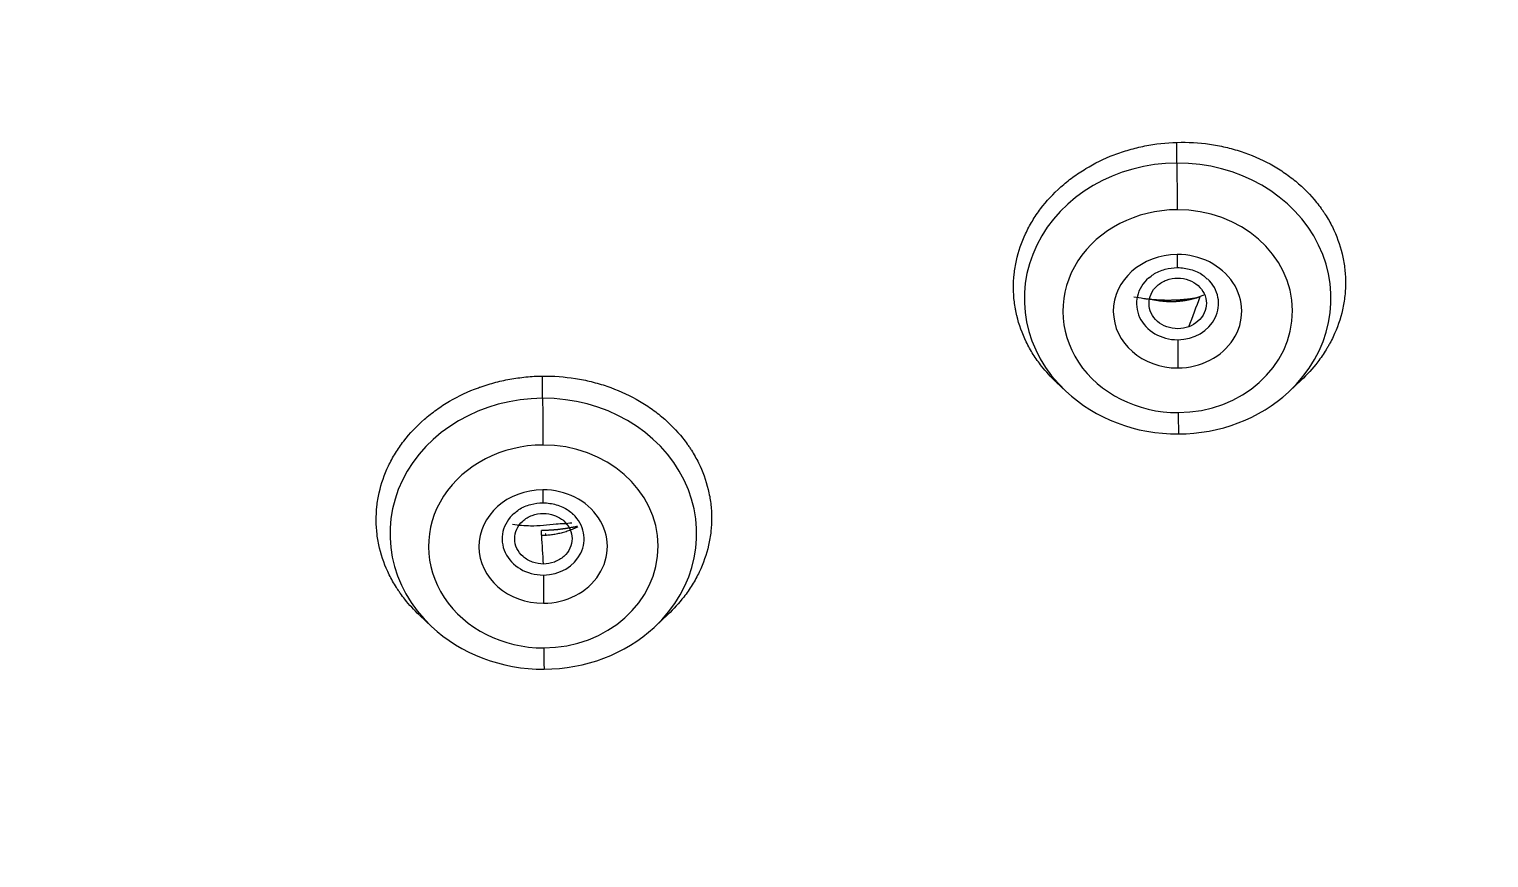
# Model space of a CAD drawing. Header units: millimetres. Extents: x 11618 to 13994, y -5897 to -2537.
# Drawn here: x 12377.7 to 12395.49, y -4007.17 to -3997.07 of the extents above; entities that cross this region are included whole.
import ezdxf

# ---------------------------------------------------------------- set-up
doc = ezdxf.new("R2010")
doc.units = ezdxf.units.MM
doc.layers.add('DIM', color=3, linetype='Continuous', lineweight=13)
doc.styles.get("Standard").update_dxf_attribs({"font": 'arial.ttf'})
doc.dimstyles.get("Standard").update_dxf_attribs({"dimtxt": 0.18, "dimasz": 0.18, "dimexe": 0.18, "dimexo": 0.0625, "dimgap": 0.09, "dimtad": 0, "dimtih": 1, "dimtoh": 1, "dimdec": 1, "dimdsep": 46, "dimtxsty": 'Standard', "dimcen": 0.09, "dimadec": 0, "dimazin": 0, "dimtfac": 1, "dimtdec": 1, "dimtofl": 0, "dimtmove": 0, "dimatfit": 3, "dimfxl": 1, "dimtolj": 1, "dimtzin": 0, "dimarcsym": 0})

# ---------------------------------------------------------------- blocks, each defined once
blk = doc.blocks.new('*D7')
at = {"layer": 'Defpoints', "color": 0, "transparency": 16777216}
for p in [(12331.318, -3489.71), (12736.437, -5533.88), (12816.946, -5533.88)]:
    blk.add_point(p, dxfattribs=at)
at = {"layer": 'DIM', "color": 0, "lineweight": -2, "transparency": 16777216}
for p, q in [((12331.381, -3489.71), (12817.126, -3489.71)), ((12816.946, -3507.71), (12816.946, -4494.996)), ((12816.946, -5515.88), (12816.946, -4528.595)), ((12736.499, -5533.88), (12817.126, -5533.88))]:
    blk.add_line(p, q, dxfattribs=at)
at = {"layer": 'DIM', "color": 0, "transparency": 16777216}
for points in [[(12813.946, -3507.71), (12819.946, -3507.71), (12816.946, -3489.71)], [(12813.946, -5515.88), (12819.946, -5515.88), (12816.946, -5533.88)]]:
    blk.add_solid(points, dxfattribs=at)
at = {"layer": 'DIM', "color": 3, "transparency": 16777216, "insert": (12816.946, -4511.795), "char_height": 18, "attachment_point": 5}
blk.add_mtext('\\A1;(2280)', dxfattribs=at)

msp = doc.modelspace()

# ---------------------------------------------------------------- linework, layer by layer
at = {"linetype": 'Continuous', "lineweight": 13}
for p, q in [((12391.692, -3998.698), (12391.692, -3998.446)), ((12383.957, -4001.565), (12383.957, -4001.294))]:
    msp.add_line(p, q, dxfattribs=at)
at = {"linetype": 'Continuous', "lineweight": 18}
for p, q in [((12390.219, -4001.367), (12390.338, -4001.479)), ((12393.064, -4001.479), (12393.206, -4001.345)), ((12382.455, -4004.207), (12382.603, -4004.346)), ((12385.33, -4004.346), (12385.485, -4004.2))]:
    msp.add_line(p, q, dxfattribs=at)
at = {"linetype": 'Continuous', "lineweight": 13}
for centre, major_axis, ratio, start_param, end_param in [((12391.701, -4000.349), (-1.87, 0), 0.882948, 4.717224, 7.037094), ((12391.701, -4000.349), (-1.87, 0), 0.882948, 2.377964, 4.717224), ((12391.694, -3999.032), (0.002, -0.5), 0.00227, 3.979346, 5.201076), ((12391.701, -4000.503), (1.4, 0), 0.882948, 1.575631, 4.717224), ((12391.701, -4000.503), (1.4, 0), 0.882948, 4.717224, 7.858816), ((12391.699, -4000.504), (-0.783, 0), 0.882948, 4.717224, 7.858816), ((12391.699, -4000.504), (-0.783, 0), 0.882948, 1.575631, 4.717224), ((12391.695, -3999.672), (0.001, -0.3), 0.00227, 5.201076, 6.276176), ((12391.703, -4001.055), (-0.001, 0.3), 0.00227, 0.828524, 2.059484), ((12383.966, -4003.216), (-1.87, 0), 0.882948, 4.717224, 7.037094), ((12383.966, -4003.216), (-1.87, 0), 0.882948, 2.377964, 4.717224), ((12383.96, -4001.9), (0.002, -0.5), 0.00227, 3.979346, 5.201076), ((12391.708, -4001.504), (-0.002, 0.5), 0.00227, 2.059484, 3.281214), ((12383.966, -4003.371), (1.4, 0), 0.882948, 1.575631, 4.717224), ((12383.966, -4003.371), (1.4, 0), 0.882948, 4.717224, 7.858816), ((12383.964, -4003.372), (-0.783, 0), 0.882948, 4.717224, 7.858816), ((12383.964, -4003.372), (-0.783, 0), 0.882948, 1.575631, 4.717224), ((12383.96, -4002.54), (0.001, -0.3), 0.00227, 5.201076, 6.276176), ((12384.051, -4004.21), (-0.056, 0.998), 0.020931, 0.008898, 0.223021), ((12383.968, -4003.922), (-0.001, 0.3), 0.00227, 0.828524, 2.059484), ((12383.973, -4004.372), (-0.002, 0.5), 0.00227, 2.059484, 3.281214)]:
    msp.add_ellipse(centre, major_axis=major_axis, ratio=ratio, start_param=start_param, end_param=end_param, dxfattribs=at)
at = {"linetype": 'Continuous', "lineweight": 18}
for centre, major_axis, start_param, end_param in [((12391.699, -4000.41), (0.5, 0), 2.349395, 4.717224), ((12391.699, -4000.41), (0.5, 0), 4.717224, 7.03081), ((12391.701, -4000.349), (-1.87, 0), 0.753908, 1.575631), ((12391.701, -4000.349), (-1.87, 0), 1.575631, 2.377964), ((12383.964, -4003.278), (0.5, 0), 2.349395, 4.717224), ((12383.964, -4003.278), (0.5, 0), 4.717224, 7.03081), ((12383.966, -4003.216), (-1.87, 0), 0.753908, 1.575631), ((12383.966, -4003.216), (-1.87, 0), 1.575631, 2.377964)]:
    msp.add_ellipse(centre, major_axis=major_axis, ratio=0.882948, start_param=start_param, end_param=end_param, dxfattribs=at)
for points, knots in [([(12390.217, -4001.365), (12390.154, -4001.305), (12390.095, -4001.242), (12390.023, -4001.151), (12390.006, -4001.127), (12389.972, -4001.08), (12389.955, -4001.055), (12389.908, -4000.981), (12389.88, -4000.93), (12389.804, -4000.775), (12389.766, -4000.669), (12389.736, -4000.544), (12389.733, -4000.53), (12389.727, -4000.502), (12389.724, -4000.488), (12389.717, -4000.446), (12389.713, -4000.418), (12389.702, -4000.334), (12389.695, -4000.222), (12389.701, -4000.11), (12389.71, -4000.025), (12389.714, -3999.997), (12389.723, -3999.941), (12389.728, -3999.913), (12389.76, -3999.773), (12389.797, -3999.664), (12389.871, -3999.507), (12389.898, -3999.455), (12389.944, -3999.379), (12389.96, -3999.354), (12389.994, -3999.304), (12390.011, -3999.28), (12390.102, -3999.161), (12390.184, -3999.072), (12390.299, -3998.969), (12390.323, -3998.949), (12390.371, -3998.909), (12390.396, -3998.89), (12390.472, -3998.834), (12390.525, -3998.799), (12390.687, -3998.701), (12390.802, -3998.645), (12390.955, -3998.586), (12390.986, -3998.575), (12391.048, -3998.555), (12391.079, -3998.545), (12391.173, -3998.518), (12391.236, -3998.502), (12391.428, -3998.464), (12391.559, -3998.449), (12391.692, -3998.446)], [0, 0, 0, 0, 0.062094, 0.062094, 0.08341, 0.08341, 0.104726, 0.104726, 0.147358, 0.147358, 0.232622, 0.232622, 0.24328, 0.24328, 0.253938, 0.253938, 0.275254, 0.275254, 0.317886, 0.360518, 0.360518, 0.381835, 0.381835, 0.403151, 0.403151, 0.488415, 0.488415, 0.531047, 0.531047, 0.552363, 0.552363, 0.573679, 0.573679, 0.658943, 0.658943, 0.680259, 0.680259, 0.701575, 0.701575, 0.744207, 0.744207, 0.829472, 0.829472, 0.850788, 0.850788, 0.872104, 0.872104, 0.914736, 0.914736, 1, 1, 1, 1]), ([(12391.692, -3998.446), (12391.826, -3998.442), (12391.959, -3998.449), (12392.154, -3998.477), (12392.219, -3998.489), (12392.315, -3998.511), (12392.346, -3998.519), (12392.41, -3998.537), (12392.442, -3998.547), (12392.597, -3998.598), (12392.715, -3998.649), (12392.883, -3998.739), (12392.937, -3998.772), (12393.015, -3998.825), (12393.041, -3998.843), (12393.091, -3998.881), (12393.116, -3998.9), (12393.235, -3998.998), (12393.32, -3999.085), (12393.414, -3999.202), (12393.432, -3999.226), (12393.458, -3999.262), (12393.467, -3999.274), (12393.484, -3999.299), (12393.525, -3999.361), (12393.561, -3999.425), (12393.639, -3999.582), (12393.678, -3999.69), (12393.712, -3999.831), (12393.718, -3999.859), (12393.729, -3999.916), (12393.733, -3999.944), (12393.743, -4000.029), (12393.751, -4000.143), (12393.745, -4000.258), (12393.736, -4000.344), (12393.732, -4000.372), (12393.722, -4000.43), (12393.717, -4000.458), (12393.685, -4000.599), (12393.647, -4000.709), (12393.584, -4000.842), (12393.564, -4000.882), (12393.542, -4000.921), (12393.527, -4000.947), (12393.519, -4000.96), (12393.48, -4001.024), (12393.445, -4001.074), (12393.348, -4001.201), (12393.281, -4001.275), (12393.207, -4001.344)], [0, 0, 0, 0, 0.084627, 0.084627, 0.126941, 0.126941, 0.148098, 0.148098, 0.169255, 0.169255, 0.253882, 0.253882, 0.296196, 0.296196, 0.317353, 0.317353, 0.33851, 0.33851, 0.423137, 0.423137, 0.444294, 0.444294, 0.454872, 0.454872, 0.465451, 0.507765, 0.507765, 0.592392, 0.592392, 0.613549, 0.613549, 0.634706, 0.634706, 0.677019, 0.719333, 0.719333, 0.74049, 0.74049, 0.761647, 0.761647, 0.846274, 0.846274, 0.867431, 0.87801, 0.87801, 0.888588, 0.888588, 0.930902, 0.930902, 1, 1, 1, 1]), ([(12391.351, -4000.102), (12391.367, -4000.085), (12391.419, -4000.037), (12391.543, -3999.987), (12391.644, -3999.973), (12391.696, -3999.972)], [0, 0, 0, 0, 0.206446, 0.623832, 1, 1, 1, 1]), ([(12391.696, -3999.972), (12391.754, -3999.973), (12391.862, -3999.988), (12391.992, -4000.045), (12392.045, -4000.095), (12392.06, -4000.114)], [0, 0, 0, 0, 0.388964, 0.792604, 1, 1, 1, 1]), ([(12391.975, -4000.326), (12391.971, -4000.327), (12391.962, -4000.331), (12391.95, -4000.335), (12391.937, -4000.339), (12391.924, -4000.343), (12391.911, -4000.347), (12391.898, -4000.351), (12391.884, -4000.355), (12391.871, -4000.358), (12391.857, -4000.362), (12391.843, -4000.365), (12391.83, -4000.368), (12391.816, -4000.371), (12391.801, -4000.373), (12391.787, -4000.376), (12391.773, -4000.378), (12391.758, -4000.38), (12391.744, -4000.382), (12391.729, -4000.383), (12391.714, -4000.385), (12391.699, -4000.386), (12391.684, -4000.387), (12391.669, -4000.388), (12391.654, -4000.389), (12391.639, -4000.389), (12391.624, -4000.389), (12391.609, -4000.389), (12391.593, -4000.389), (12391.578, -4000.388), (12391.562, -4000.387), (12391.547, -4000.386), (12391.531, -4000.385), (12391.516, -4000.383), (12391.5, -4000.382), (12391.485, -4000.38), (12391.469, -4000.377), (12391.454, -4000.375), (12391.438, -4000.372), (12391.423, -4000.369), (12391.413, -4000.367), (12391.407, -4000.366), (12391.407, -4000.366)], [0, 0, 0, 0, 0.02325, 0.046661, 0.070229, 0.09395, 0.11782, 0.141836, 0.165995, 0.190294, 0.214728, 0.239296, 0.263994, 0.28882, 0.313771, 0.338845, 0.36404, 0.389354, 0.414784, 0.440331, 0.465992, 0.491766, 0.517652, 0.543651, 0.569762, 0.595984, 0.622314, 0.648748, 0.67528, 0.701906, 0.728621, 0.755419, 0.782297, 0.809249, 0.83627, 0.863355, 0.8905, 0.917701, 0.944952, 0.972249, 0.999588, 1, 1, 1, 1]), ([(12382.453, -4004.205), (12382.39, -4004.145), (12382.331, -4004.082), (12382.259, -4003.992), (12382.232, -4003.956), (12382.207, -4003.919), (12382.19, -4003.894), (12382.182, -4003.882), (12382.142, -4003.819), (12382.113, -4003.768), (12382.036, -4003.612), (12381.997, -4003.504), (12381.963, -4003.365), (12381.957, -4003.337), (12381.947, -4003.28), (12381.943, -4003.252), (12381.932, -4003.167), (12381.925, -4003.055), (12381.931, -4002.942), (12381.94, -4002.857), (12381.944, -4002.829), (12381.953, -4002.772), (12381.959, -4002.744), (12381.99, -4002.603), (12382.028, -4002.495), (12382.103, -4002.337), (12382.131, -4002.285), (12382.178, -4002.209), (12382.194, -4002.184), (12382.229, -4002.135), (12382.246, -4002.11), (12382.338, -4001.991), (12382.421, -4001.903), (12382.539, -4001.801), (12382.563, -4001.781), (12382.612, -4001.742), (12382.638, -4001.723), (12382.715, -4001.667), (12382.768, -4001.633), (12382.934, -4001.537), (12383.051, -4001.482), (12383.19, -4001.43), (12383.206, -4001.425), (12383.237, -4001.414), (12383.284, -4001.399), (12383.332, -4001.385), (12383.428, -4001.359), (12383.557, -4001.33), (12383.688, -4001.312), (12383.788, -4001.302), (12383.822, -4001.299), (12383.889, -4001.296), (12383.923, -4001.295), (12383.957, -4001.294)], [0, 0, 0, 0, 0.061033, 0.061033, 0.082373, 0.093043, 0.093043, 0.103713, 0.103713, 0.146394, 0.146394, 0.231754, 0.231754, 0.253094, 0.253094, 0.274434, 0.274434, 0.317115, 0.359795, 0.359795, 0.381135, 0.381135, 0.402475, 0.402475, 0.487836, 0.487836, 0.530516, 0.530516, 0.551857, 0.551857, 0.573197, 0.573197, 0.658557, 0.658557, 0.679898, 0.679898, 0.701238, 0.701238, 0.743918, 0.743918, 0.829279, 0.829279, 0.839949, 0.839949, 0.850619, 0.871959, 0.871959, 0.914639, 0.95732, 0.95732, 0.97866, 0.97866, 1, 1, 1, 1]), ([(12383.957, -4001.294), (12384.092, -4001.293), (12384.226, -4001.303), (12384.422, -4001.334), (12384.487, -4001.347), (12384.583, -4001.37), (12384.615, -4001.379), (12384.679, -4001.398), (12384.711, -4001.408), (12384.867, -4001.461), (12384.986, -4001.514), (12385.153, -4001.607), (12385.207, -4001.64), (12385.286, -4001.694), (12385.312, -4001.713), (12385.362, -4001.751), (12385.387, -4001.77), (12385.506, -4001.87), (12385.591, -4001.957), (12385.685, -4002.075), (12385.703, -4002.099), (12385.73, -4002.136), (12385.738, -4002.148), (12385.755, -4002.173), (12385.796, -4002.235), (12385.832, -4002.299), (12385.91, -4002.456), (12385.949, -4002.564), (12385.983, -4002.705), (12385.989, -4002.733), (12386, -4002.79), (12386.004, -4002.818), (12386.014, -4002.903), (12386.021, -4003.016), (12386.016, -4003.13), (12386.006, -4003.215), (12386.003, -4003.244), (12385.993, -4003.301), (12385.987, -4003.329), (12385.956, -4003.469), (12385.917, -4003.578), (12385.854, -4003.71), (12385.841, -4003.736), (12385.813, -4003.788), (12385.798, -4003.814), (12385.75, -4003.89), (12385.716, -4003.94), (12385.621, -4004.062), (12385.557, -4004.133), (12385.486, -4004.199)], [0, 0, 0, 0, 0.084855, 0.084855, 0.127283, 0.127283, 0.148497, 0.148497, 0.169711, 0.169711, 0.254566, 0.254566, 0.296994, 0.296994, 0.318208, 0.318208, 0.339422, 0.339422, 0.424277, 0.424277, 0.445491, 0.445491, 0.456098, 0.456098, 0.466705, 0.509133, 0.509133, 0.593988, 0.593988, 0.615202, 0.615202, 0.636416, 0.636416, 0.678843, 0.721271, 0.721271, 0.742485, 0.742485, 0.763699, 0.763699, 0.848554, 0.848554, 0.869768, 0.869768, 0.890982, 0.890982, 0.93341, 0.93341, 1, 1, 1, 1]), ([(12383.616, -4002.969), (12383.632, -4002.952), (12383.684, -4002.904), (12383.808, -4002.854), (12383.909, -4002.84), (12383.961, -4002.84)], [0, 0, 0, 0, 0.206446, 0.623832, 1, 1, 1, 1]), ([(12383.961, -4002.84), (12384.019, -4002.84), (12384.127, -4002.855), (12384.257, -4002.912), (12384.31, -4002.962), (12384.325, -4002.981)], [0, 0, 0, 0, 0.388964, 0.792604, 1, 1, 1, 1]), ([(12384.124, -4003.098), (12384.018, -4003.115), (12383.841, -4003.13), (12383.664, -4003.115), (12383.592, -4003.103)], [0, 0, 0, 0, 0.584978, 1, 1, 1, 1]), ([(12384.385, -4003.133), (12384.383, -4003.134), (12384.371, -4003.14), (12384.348, -4003.151), (12384.318, -4003.163), (12384.288, -4003.175), (12384.258, -4003.186), (12384.228, -4003.196), (12384.198, -4003.204), (12384.168, -4003.212), (12384.138, -4003.218), (12384.108, -4003.224), (12384.079, -4003.228), (12384.05, -4003.232), (12384.021, -4003.235), (12384.002, -4003.236), (12383.993, -4003.237)], [0, 0, 0, 0, 0.021082, 0.102812, 0.183591, 0.263355, 0.342046, 0.419636, 0.496129, 0.571524, 0.645811, 0.718977, 0.791002, 0.861865, 0.931541, 1, 1, 1, 1])]:
    msp.add_open_spline(points, degree=3, knots=knots, dxfattribs=at)
for points in [[(12391.837, -4000.694), (12391.796, -4000.709), (12391.704, -4000.724), (12391.563, -4000.702), (12391.447, -4000.633), (12391.37, -4000.532), (12391.343, -4000.413), (12391.367, -4000.292), (12391.445, -4000.188), (12391.523, -4000.14), (12391.566, -4000.124)], [(12391.566, -4000.124), (12391.608, -4000.108), (12391.702, -4000.093), (12391.841, -4000.116), (12391.955, -4000.185), (12392.032, -4000.287), (12392.06, -4000.406), (12392.035, -4000.527), (12391.954, -4000.632), (12391.877, -4000.679), (12391.837, -4000.694)], [(12392.017, -4000.309), (12392.003, -4000.315), (12391.989, -4000.321), (12391.975, -4000.326)], [(12383.968, -4003.586), (12383.924, -4003.586), (12383.833, -4003.569), (12383.712, -4003.5), (12383.635, -4003.398), (12383.608, -4003.278), (12383.634, -4003.159), (12383.708, -4003.056), (12383.826, -4002.986), (12383.918, -4002.968), (12383.965, -4002.968)], [(12383.965, -4002.968), (12384.011, -4002.968), (12384.104, -4002.985), (12384.222, -4003.053), (12384.298, -4003.156), (12384.325, -4003.275), (12384.299, -4003.395), (12384.224, -4003.498), (12384.103, -4003.568), (12384.012, -4003.586), (12383.968, -4003.586)], [(12383.993, -4003.237), (12383.977, -4003.237), (12383.962, -4003.238), (12383.947, -4003.238)], [(12384.313, -4003.086), (12384.251, -4003.094), (12384.188, -4003.098), (12384.124, -4003.098)]]:
    msp.add_open_spline(points, degree=3, dxfattribs=at)
at = {"linetype": 'Continuous', "lineweight": 13}
for points, knots in [([(12391.933, -4000.343), (12391.932, -4000.343), (12391.924, -4000.344), (12391.911, -4000.346), (12391.892, -4000.349), (12391.874, -4000.352), (12391.856, -4000.354), (12391.838, -4000.356), (12391.82, -4000.358), (12391.802, -4000.36), (12391.784, -4000.362), (12391.766, -4000.364), (12391.748, -4000.365), (12391.73, -4000.367), (12391.713, -4000.368), (12391.695, -4000.369), (12391.678, -4000.37), (12391.66, -4000.37), (12391.643, -4000.371), (12391.626, -4000.371), (12391.609, -4000.372), (12391.592, -4000.372), (12391.575, -4000.372), (12391.558, -4000.372), (12391.541, -4000.371), (12391.524, -4000.371), (12391.508, -4000.37), (12391.491, -4000.37), (12391.475, -4000.369), (12391.459, -4000.368), (12391.443, -4000.367), (12391.427, -4000.366), (12391.411, -4000.365), (12391.395, -4000.363), (12391.379, -4000.362), (12391.363, -4000.36), (12391.348, -4000.359), (12391.332, -4000.357), (12391.317, -4000.355), (12391.302, -4000.353), (12391.252, -4000.346), (12391.207, -4000.339), (12391.168, -4000.331)], [0, 0, 0, 0, 0.005554, 0.029696, 0.053723, 0.077636, 0.101433, 0.125115, 0.148682, 0.172133, 0.19547, 0.21869, 0.241796, 0.264786, 0.28766, 0.310419, 0.333062, 0.355589, 0.378001, 0.400296, 0.422476, 0.444539, 0.466487, 0.488318, 0.510033, 0.531631, 0.553113, 0.574479, 0.595729, 0.616862, 0.637878, 0.658778, 0.679561, 0.700228, 0.720778, 0.741212, 0.761529, 0.78173, 0.801814, 0.821781, 0.841633, 1, 1, 1, 1]), ([(12384.381, -4003.127), (12384.379, -4003.127), (12384.374, -4003.128), (12384.365, -4003.13), (12384.354, -4003.133), (12384.343, -4003.135), (12384.332, -4003.137), (12384.321, -4003.139), (12384.31, -4003.141), (12384.299, -4003.143), (12384.289, -4003.145), (12384.278, -4003.147), (12384.267, -4003.149), (12384.257, -4003.151), (12384.246, -4003.152), (12384.236, -4003.154), (12384.225, -4003.155), (12384.215, -4003.157), (12384.204, -4003.158), (12384.194, -4003.16), (12384.184, -4003.161), (12384.174, -4003.162), (12384.163, -4003.164), (12384.153, -4003.165), (12384.143, -4003.166), (12384.133, -4003.167), (12384.123, -4003.168), (12384.113, -4003.169), (12384.104, -4003.17), (12384.094, -4003.17), (12384.084, -4003.171), (12384.074, -4003.172), (12384.065, -4003.173), (12384.055, -4003.173), (12384.046, -4003.174), (12384.036, -4003.174), (12384.027, -4003.175), (12384.017, -4003.175), (12384.008, -4003.176), (12383.999, -4003.176), (12383.99, -4003.176), (12383.981, -4003.177), (12383.972, -4003.177), (12383.963, -4003.177), (12383.954, -4003.177), (12383.948, -4003.177), (12383.945, -4003.177)], [0, 0, 0, 0, 0.011926, 0.037758, 0.063453, 0.089012, 0.114434, 0.13972, 0.16487, 0.189883, 0.21476, 0.239501, 0.264106, 0.288574, 0.312907, 0.337103, 0.361163, 0.385088, 0.408876, 0.432529, 0.456046, 0.479427, 0.502672, 0.525781, 0.548755, 0.571594, 0.594297, 0.616864, 0.639297, 0.661593, 0.683755, 0.705782, 0.727673, 0.749429, 0.771051, 0.792537, 0.813889, 0.835106, 0.856189, 0.877136, 0.89795, 0.918628, 0.939173, 0.959583, 0.979858, 1, 1, 1, 1])]:
    msp.add_open_spline(points, degree=3, knots=knots, dxfattribs=at)
for points, degree in [([(12391.837, -4000.694), (12391.883, -4000.571), (12391.929, -4000.449), (12391.975, -4000.326)], 3), ([(12383.945, -4003.235), (12383.945, -4003.177)], 1), ([(12383.945, -4003.235), (12383.963, -4003.235), (12383.981, -4003.234), (12383.999, -4003.234)], 3), ([(12383.968, -4003.586), (12383.961, -4003.47), (12383.954, -4003.354), (12383.947, -4003.238)], 3)]:
    msp.add_open_spline(points, degree=degree, dxfattribs=at)

# ---------------------------------------------------------------- dimensions: what is measured, and where the dimension line sits
at = {"layer": 'DIM', "color": 3}
dim = msp.add_linear_dim(base=(12816.946, -5533.88), p1=(12331.318, -3489.71), p2=(12736.437, -5533.88), angle=90, text='(2280)', dimstyle='Standard', override={"dimtxt": 18, "dimasz": 18, "dimgap": 5, "dimclrt": 3}, dxfattribs=at)
dim.commit()
dim.dimension.update_dxf_attribs({"geometry": '*D7', "text_midpoint": (12816.946, -4511.795)})

doc.saveas('drawing.dxf')
